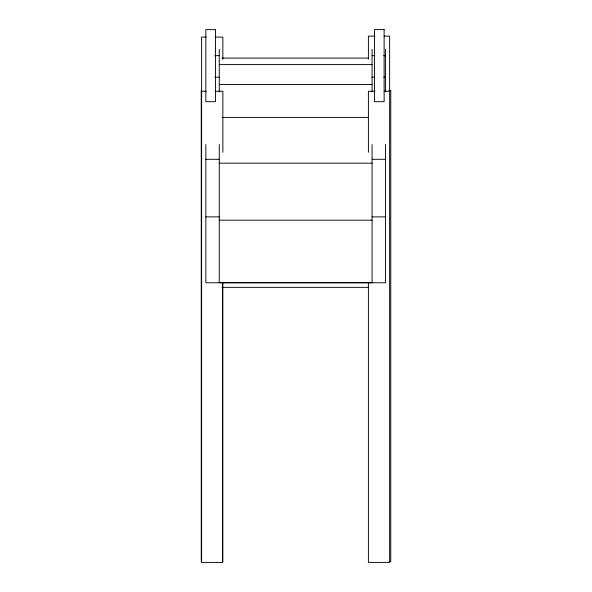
<?xml version="1.0" encoding="UTF-8"?>
<svg xmlns="http://www.w3.org/2000/svg" width="592" height="592" viewBox="0 0 592 592"><rect width="100%" height="100%" fill="white"/><g stroke="black" fill="none" stroke-linecap="round" stroke-linejoin="round"><path stroke-width="0.89" d="M374.869 36.127L368.402 36.127L368.402 59.222M384.097 36.127L389.64 36.127L389.64 562.4L368.402 562.4L368.402 282.48M206.238 37.096L201.62 37.096L201.62 562.4L222.858 562.4L222.858 282.48M215.466 37.096L222.858 37.096L222.858 59.267M214.785 55.663L219.262 55.663M372.072 55.663L374.751 55.663M383.697 55.663L385.488 55.663M222.022 58.09L368.387 58.09M219.262 64.595L372.072 64.595M214.785 77.182L219.262 77.182M372.072 77.182L374.751 77.182M383.697 77.182L385.488 77.182M219.262 84.449L372.072 84.449M388.907 90.354L390.757 90.354L390.757 561.505L388.907 561.505M201.62 91.257L206.238 91.257M215.466 91.257L222.858 91.257L222.858 152.225M374.869 91.257L368.402 91.257L368.402 152.225M384.097 91.257L389.64 91.257M222.022 117.401L368.387 117.401M205.846 159.307L219.262 159.307M372.072 159.307L385.488 159.307M219.262 163.17L372.072 163.17M205.846 216.887L219.262 216.887M372.072 216.887L385.488 216.887M219.262 220.18L372.072 220.18M219.262 282.702L372.072 282.702M222.022 287.342L368.387 287.342M385.488 49.314L385.488 91.908M385.488 144.515L385.488 282.776L205.846 282.776L205.846 144.515M372.072 49.314L372.072 91.908M372.072 144.515L372.072 282.776M222.481 282.51L222.481 561.505M219.262 49.314L219.262 91.908M219.262 144.515L219.262 282.776M201.243 90.354L201.243 561.505M215.532 29.6L205.846 29.6L205.846 101.683L215.532 101.683L215.532 29.6M384.127 29.6L374.44 29.6L374.44 101.683L384.127 101.683L384.127 29.6"/></g></svg>
